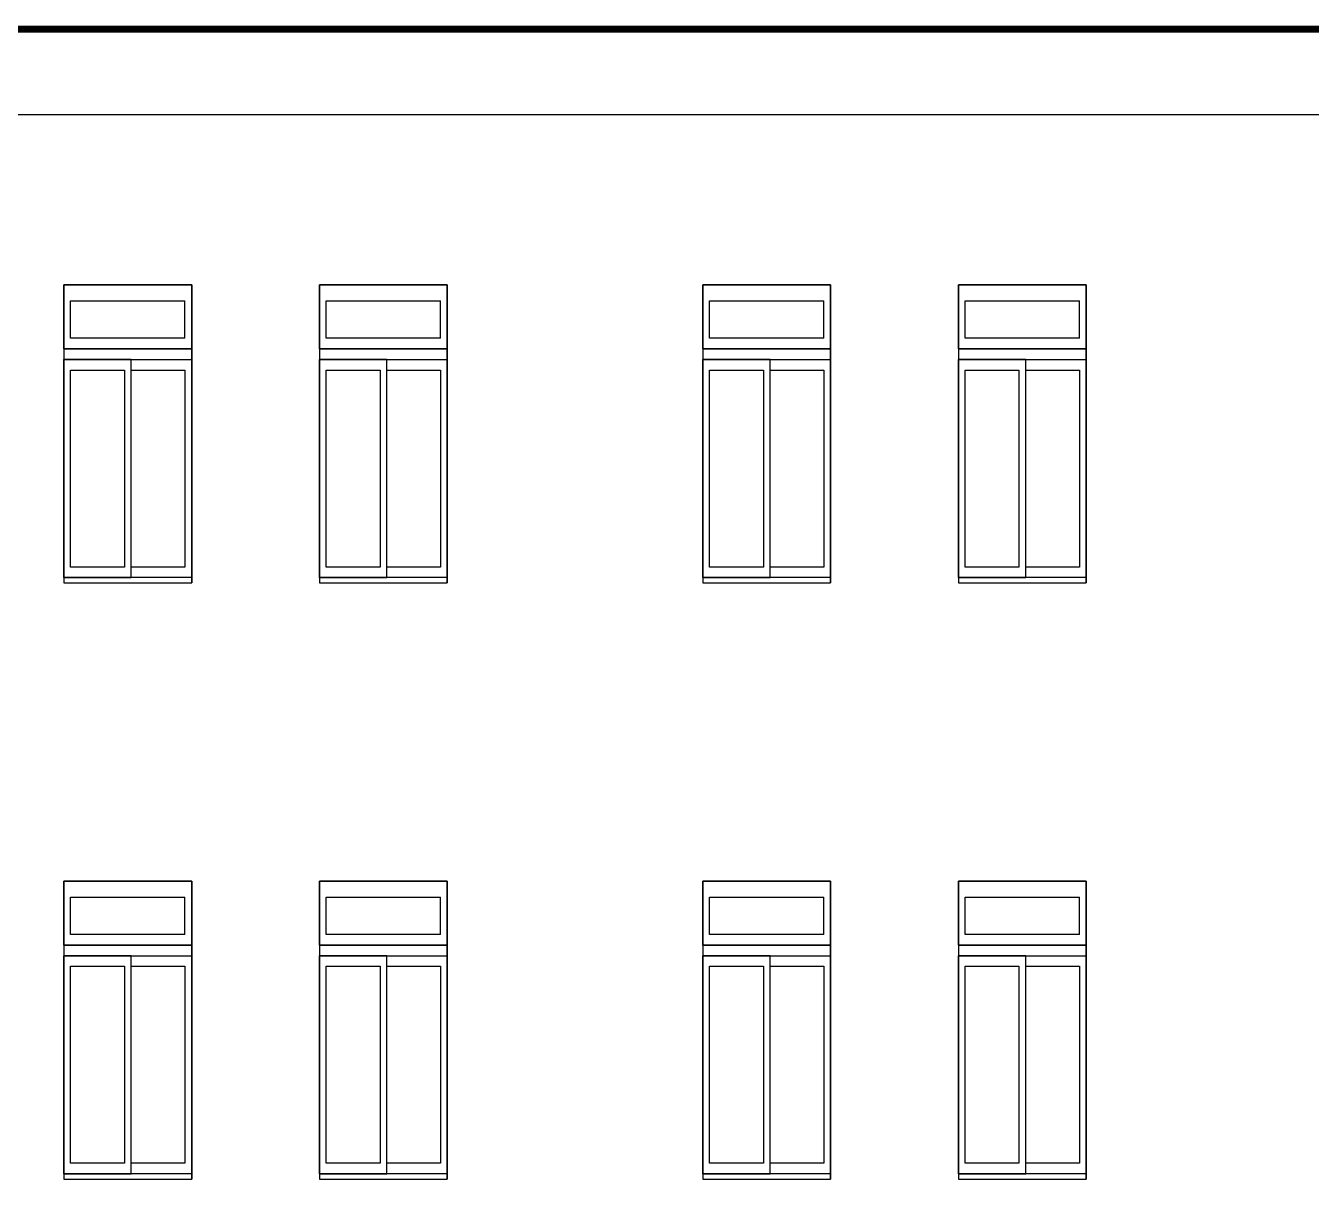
# Model space of a CAD drawing. Extents: x -55219 to 470149, y 494712 to 780039.
# Drawn here: x 132595 to 141649, y 523375 to 531500 of the extents above; entities that cross this region are included whole.
import ezdxf

# ---------------------------------------------------------------- set-up
doc = ezdxf.new("R2010")
doc.units = 0
doc.header["$LTSCALE"] = 1500
doc.header["$MEASUREMENT"] = 0
doc.layers.add('LVTRY', color=6, linetype='CONTINUOUS')

msp = doc.modelspace()

# ---------------------------------------------------------------- linework, layer by layer
at = {"layer": 'LVTRY', "color": 7}
for p, q in [((108964.7, 530874.6), (154764.7, 530874.6)), ((132864.3, 529674.6), (132864.3, 527574.6)), ((132864.3, 529674.6), (133764.3, 529674.6)), ((132864.3, 529674.6), (133764.3, 529674.6)), ((133764.3, 529674.6), (132864.3, 529674.6)), ((132864.3, 529674.6), (133764.3, 529674.6)), ((132864.3, 529674.6), (133764.3, 529674.6)), ((132864.3, 529224.6), (132864.3, 529674.6)), ((132864.3, 529674.6), (132864.3, 529224.6)), ((132864.3, 529674.6), (132864.3, 529224.6)), ((132864.3, 529674.6), (132864.3, 529224.6)), ((132864.3, 529674.6), (132864.3, 529224.6)), ((133764.3, 529674.6), (133764.3, 527574.6)), ((133764.3, 529674.6), (133764.3, 529224.6)), ((133764.3, 529224.6), (133764.3, 529674.6)), ((133764.3, 529674.6), (133764.3, 529224.6)), ((133764.3, 529224.6), (133764.3, 529674.6)), ((133764.3, 529224.6), (133764.3, 529674.6)), ((134664.3, 529674.6), (134664.3, 527574.6)), ((134664.3, 529674.6), (135564.3, 529674.6)), ((134664.3, 529674.6), (135564.3, 529674.6)), ((135564.3, 529674.6), (134664.3, 529674.6)), ((134664.3, 529674.6), (135564.3, 529674.6)), ((134664.3, 529674.6), (135564.3, 529674.6)), ((134664.3, 529224.6), (134664.3, 529674.6)), ((134664.3, 529674.6), (134664.3, 529224.6)), ((134664.3, 529674.6), (134664.3, 529224.6)), ((134664.3, 529674.6), (134664.3, 529224.6)), ((134664.3, 529674.6), (134664.3, 529224.6)), ((135564.3, 529674.6), (135564.3, 527574.6)), ((135564.3, 529224.6), (135564.3, 529674.6)), ((135564.3, 529674.6), (135564.3, 529224.6)), ((135564.3, 529674.6), (135564.3, 529224.6)), ((135564.3, 529674.6), (135564.3, 529224.6)), ((135564.3, 529674.6), (135564.3, 529224.6)), ((135564.3, 529674.6), (135564.3, 527574.6)), ((135564.3, 529674.6), (135564.3, 529224.6)), ((135564.3, 529224.6), (135564.3, 529674.6)), ((135564.3, 529674.6), (135564.3, 529224.6)), ((135564.3, 529224.6), (135564.3, 529674.6)), ((135564.3, 529224.6), (135564.3, 529674.6)), ((137364.3, 529674.6), (137364.3, 529224.6)), ((137364.3, 529674.6), (137364.3, 529224.6)), ((137364.3, 529674.6), (137364.3, 529224.6)), ((137364.3, 529674.6), (137364.3, 529224.6)), ((137364.3, 529224.6), (137364.3, 529674.6)), ((137364.3, 529674.6), (138264.3, 529674.6)), ((137364.3, 529674.6), (138264.3, 529674.6)), ((138264.3, 529674.6), (137364.3, 529674.6)), ((137364.3, 529674.6), (138264.3, 529674.6)), ((137364.3, 529674.6), (138264.3, 529674.6)), ((137364.3, 529674.6), (137364.3, 527574.6)), ((138264.3, 529224.6), (138264.3, 529674.6)), ((138264.3, 529224.6), (138264.3, 529674.6)), ((138264.3, 529674.6), (138264.3, 529224.6)), ((138264.3, 529224.6), (138264.3, 529674.6)), ((138264.3, 529674.6), (138264.3, 529224.6)), ((138264.3, 529674.6), (138264.3, 527574.6)), ((139164.3, 529674.6), (139164.3, 529224.6)), ((139164.3, 529674.6), (139164.3, 529224.6)), ((139164.3, 529674.6), (139164.3, 529224.6)), ((139164.3, 529674.6), (139164.3, 529224.6)), ((139164.3, 529224.6), (139164.3, 529674.6)), ((139164.3, 529674.6), (140064.3, 529674.6)), ((139164.3, 529674.6), (140064.3, 529674.6)), ((140064.3, 529674.6), (139164.3, 529674.6)), ((139164.3, 529674.6), (140064.3, 529674.6)), ((139164.3, 529674.6), (140064.3, 529674.6)), ((139164.3, 529674.6), (139164.3, 527574.6)), ((140064.3, 529224.6), (140064.3, 529674.6)), ((140064.3, 529224.6), (140064.3, 529674.6)), ((140064.3, 529674.6), (140064.3, 529224.6)), ((140064.3, 529224.6), (140064.3, 529674.6)), ((140064.3, 529674.6), (140064.3, 529224.6)), ((140064.3, 529674.6), (140064.3, 527574.6)), ((140064.3, 529674.6), (140064.3, 529224.6)), ((140064.3, 529674.6), (140064.3, 529224.6)), ((140064.3, 529674.6), (140064.3, 529224.6)), ((140064.3, 529674.6), (140064.3, 529224.6)), ((140064.3, 529224.6), (140064.3, 529674.6)), ((140064.3, 529674.6), (140064.3, 527574.6)), ((132911.7, 529562.1), (133716.9, 529562.1)), ((132911.7, 529562.1), (133716.9, 529562.1)), ((132911.7, 529299.6), (132911.7, 529562.1)), ((132911.7, 529299.6), (132911.7, 529562.1)), ((133716.9, 529299.6), (133716.9, 529562.1)), ((133716.9, 529299.6), (133716.9, 529562.1)), ((134711.7, 529562.1), (135516.9, 529562.1)), ((134711.7, 529562.1), (135516.9, 529562.1)), ((134711.7, 529299.6), (134711.7, 529562.1)), ((134711.7, 529299.6), (134711.7, 529562.1)), ((135516.9, 529299.6), (135516.9, 529562.1)), ((135516.9, 529299.6), (135516.9, 529562.1)), ((137411.7, 529299.6), (137411.7, 529562.1)), ((137411.7, 529299.6), (137411.7, 529562.1)), ((137411.7, 529562.1), (138216.9, 529562.1)), ((137411.7, 529562.1), (138216.9, 529562.1)), ((138216.9, 529299.6), (138216.9, 529562.1)), ((138216.9, 529299.6), (138216.9, 529562.1)), ((139211.7, 529299.6), (139211.7, 529562.1)), ((139211.7, 529299.6), (139211.7, 529562.1)), ((139211.7, 529562.1), (140016.9, 529562.1)), ((139211.7, 529562.1), (140016.9, 529562.1)), ((140016.9, 529299.6), (140016.9, 529562.1)), ((140016.9, 529299.6), (140016.9, 529562.1)), ((133716.9, 529299.6), (132911.7, 529299.6)), ((133716.9, 529299.6), (132911.7, 529299.6)), ((135516.9, 529299.6), (134711.7, 529299.6)), ((135516.9, 529299.6), (134711.7, 529299.6)), ((138216.9, 529299.6), (137411.7, 529299.6)), ((138216.9, 529299.6), (137411.7, 529299.6)), ((140016.9, 529299.6), (139211.7, 529299.6)), ((140016.9, 529299.6), (139211.7, 529299.6)), ((132864.3, 529224.6), (132864.3, 527574.6)), ((132864.3, 529224.6), (132864.3, 527574.6)), ((133764.3, 529224.6), (132864.3, 529224.6)), ((132864.3, 529224.6), (133764.3, 529224.6)), ((132864.3, 529224.6), (133764.3, 529224.6)), ((133764.3, 527574.6), (133764.3, 529224.6)), ((133764.3, 527574.6), (133764.3, 529224.6)), ((134664.3, 529224.6), (134664.3, 527574.6)), ((134664.3, 529224.6), (134664.3, 527574.6)), ((135564.3, 529224.6), (134664.3, 529224.6)), ((134664.3, 529224.6), (135564.3, 529224.6)), ((134664.3, 529224.6), (135564.3, 529224.6)), ((135564.3, 527574.6), (135564.3, 529224.6)), ((135564.3, 527574.6), (135564.3, 529224.6)), ((137364.3, 529224.6), (138264.3, 529224.6)), ((137364.3, 529224.6), (138264.3, 529224.6)), ((138264.3, 529224.6), (137364.3, 529224.6)), ((137364.3, 529224.6), (137364.3, 527574.6)), ((137364.3, 529224.6), (137364.3, 527574.6)), ((138264.3, 527574.6), (138264.3, 529224.6)), ((138264.3, 527574.6), (138264.3, 529224.6)), ((139164.3, 529224.6), (140064.3, 529224.6)), ((139164.3, 529224.6), (140064.3, 529224.6)), ((140064.3, 529224.6), (139164.3, 529224.6)), ((139164.3, 529224.6), (139164.3, 527574.6)), ((139164.3, 529224.6), (139164.3, 527574.6)), ((140064.3, 527574.6), (140064.3, 529224.6)), ((140064.3, 527574.6), (140064.3, 529224.6)), ((132864.3, 527612.1), (132864.3, 529149.6)), ((132864.3, 529149.6), (132864.3, 527612.1)), ((132864.3, 529149.6), (132864.3, 527612.1)), ((132864.3, 529149.6), (133764.3, 529149.6)), ((132864.3, 529149.6), (133764.3, 529149.6)), ((133338, 529149.6), (132864.3, 529149.6)), ((133338, 527612.1), (133338, 529149.6)), ((133338, 527612.1), (133338, 529149.6)), ((133764.3, 529149.6), (133764.3, 527612.1)), ((133764.3, 529149.6), (133764.3, 527612.1)), ((134664.3, 527612.1), (134664.3, 529149.6)), ((134664.3, 529149.6), (134664.3, 527612.1)), ((134664.3, 529149.6), (134664.3, 527612.1)), ((134664.3, 529149.6), (135564.3, 529149.6)), ((134664.3, 529149.6), (135564.3, 529149.6)), ((135138, 529149.6), (134664.3, 529149.6)), ((135138, 527612.1), (135138, 529149.6)), ((135138, 527612.1), (135138, 529149.6)), ((135564.3, 529149.6), (135564.3, 527612.1)), ((135564.3, 529149.6), (135564.3, 527612.1)), ((137838, 529149.6), (137364.3, 529149.6)), ((137364.3, 529149.6), (138264.3, 529149.6)), ((137364.3, 529149.6), (138264.3, 529149.6)), ((137364.3, 529149.6), (137364.3, 527612.1)), ((137364.3, 529149.6), (137364.3, 527612.1)), ((137364.3, 527612.1), (137364.3, 529149.6)), ((137838, 527612.1), (137838, 529149.6)), ((137838, 527612.1), (137838, 529149.6)), ((138264.3, 529149.6), (138264.3, 527612.1)), ((138264.3, 529149.6), (138264.3, 527612.1)), ((139638, 529149.6), (139164.3, 529149.6)), ((139164.3, 529149.6), (140064.3, 529149.6)), ((139164.3, 529149.6), (140064.3, 529149.6)), ((139164.3, 529149.6), (139164.3, 527612.1)), ((139164.3, 529149.6), (139164.3, 527612.1)), ((139164.3, 527612.1), (139164.3, 529149.6)), ((139638, 527612.1), (139638, 529149.6)), ((139638, 527612.1), (139638, 529149.6)), ((140064.3, 529149.6), (140064.3, 527612.1)), ((140064.3, 529149.6), (140064.3, 527612.1)), ((132911.7, 527687.1), (132911.7, 529074.6)), ((132911.7, 527687.1), (132911.7, 529074.6)), ((132911.7, 529074.6), (133290.6, 529074.6)), ((132911.7, 529074.6), (133290.6, 529074.6)), ((133290.6, 529074.6), (133290.6, 527687.1)), ((133290.6, 529074.6), (133290.6, 527687.1)), ((133338, 529074.6), (133716.9, 529074.6)), ((133338, 529074.6), (133716.9, 529074.6)), ((133716.9, 529074.6), (133716.9, 527687.1)), ((133716.9, 529074.6), (133716.9, 527687.1)), ((134711.7, 527687.1), (134711.7, 529074.6)), ((134711.7, 527687.1), (134711.7, 529074.6)), ((134711.7, 529074.6), (135090.6, 529074.6)), ((134711.7, 529074.6), (135090.6, 529074.6)), ((135090.6, 529074.6), (135090.6, 527687.1)), ((135090.6, 529074.6), (135090.6, 527687.1)), ((135138, 529074.6), (135516.9, 529074.6)), ((135138, 529074.6), (135516.9, 529074.6)), ((135516.9, 529074.6), (135516.9, 527687.1)), ((135516.9, 529074.6), (135516.9, 527687.1)), ((137411.7, 529074.6), (137790.6, 529074.6)), ((137411.7, 529074.6), (137790.6, 529074.6)), ((137411.7, 527687.1), (137411.7, 529074.6)), ((137411.7, 527687.1), (137411.7, 529074.6)), ((137790.6, 529074.6), (137790.6, 527687.1)), ((137790.6, 529074.6), (137790.6, 527687.1)), ((137838, 529074.6), (138216.9, 529074.6)), ((137838, 529074.6), (138216.9, 529074.6)), ((138216.9, 529074.6), (138216.9, 527687.1)), ((138216.9, 529074.6), (138216.9, 527687.1)), ((139211.7, 529074.6), (139590.6, 529074.6)), ((139211.7, 529074.6), (139590.6, 529074.6)), ((139211.7, 527687.1), (139211.7, 529074.6)), ((139211.7, 527687.1), (139211.7, 529074.6)), ((139590.6, 529074.6), (139590.6, 527687.1)), ((139590.6, 529074.6), (139590.6, 527687.1)), ((139638, 529074.6), (140016.9, 529074.6)), ((139638, 529074.6), (140016.9, 529074.6)), ((140016.9, 529074.6), (140016.9, 527687.1)), ((140016.9, 529074.6), (140016.9, 527687.1)), ((133290.6, 527687.1), (132911.7, 527687.1)), ((133290.6, 527687.1), (132911.7, 527687.1)), ((133716.9, 527687.1), (133338, 527687.1)), ((133716.9, 527687.1), (133338, 527687.1)), ((135090.6, 527687.1), (134711.7, 527687.1)), ((135090.6, 527687.1), (134711.7, 527687.1)), ((135516.9, 527687.1), (135138, 527687.1)), ((135516.9, 527687.1), (135138, 527687.1)), ((137790.6, 527687.1), (137411.7, 527687.1)), ((137790.6, 527687.1), (137411.7, 527687.1)), ((138216.9, 527687.1), (137838, 527687.1)), ((138216.9, 527687.1), (137838, 527687.1)), ((139590.6, 527687.1), (139211.7, 527687.1)), ((139590.6, 527687.1), (139211.7, 527687.1)), ((140016.9, 527687.1), (139638, 527687.1)), ((140016.9, 527687.1), (139638, 527687.1)), ((133764.3, 527612.1), (132864.3, 527612.1)), ((133764.3, 527612.1), (132864.3, 527612.1)), ((132864.3, 527612.1), (133338, 527612.1)), ((132864.3, 527574.6), (133764.3, 527574.6)), ((132864.3, 527574.6), (133764.3, 527574.6)), ((132864.3, 527574.6), (133764.3, 527574.6)), ((133764.3, 527574.6), (133764.3, 527574.6)), ((135564.3, 527612.1), (134664.3, 527612.1)), ((135564.3, 527612.1), (134664.3, 527612.1)), ((134664.3, 527612.1), (135138, 527612.1)), ((134664.3, 527574.6), (135564.3, 527574.6)), ((134664.3, 527574.6), (135564.3, 527574.6)), ((134664.3, 527574.6), (135564.3, 527574.6)), ((135564.3, 527574.6), (135564.3, 527574.6)), ((137364.3, 527612.1), (137838, 527612.1)), ((138264.3, 527612.1), (137364.3, 527612.1)), ((138264.3, 527612.1), (137364.3, 527612.1)), ((137364.3, 527574.6), (138264.3, 527574.6)), ((137364.3, 527574.6), (138264.3, 527574.6)), ((137364.3, 527574.6), (138264.3, 527574.6)), ((138264.3, 527574.6), (138264.3, 527574.6)), ((139164.3, 527612.1), (139638, 527612.1)), ((140064.3, 527612.1), (139164.3, 527612.1)), ((140064.3, 527612.1), (139164.3, 527612.1)), ((139164.3, 527574.6), (140064.3, 527574.6)), ((139164.3, 527574.6), (140064.3, 527574.6)), ((139164.3, 527574.6), (140064.3, 527574.6)), ((140064.3, 527574.6), (140064.3, 527574.6)), ((132864.3, 525474.6), (132864.3, 525024.6)), ((132864.3, 525474.6), (132864.3, 525024.6)), ((132864.3, 525474.6), (132864.3, 525024.6)), ((132864.3, 525474.6), (132864.3, 525024.6)), ((132864.3, 525024.6), (132864.3, 525474.6)), ((132864.3, 525474.6), (133764.3, 525474.6)), ((132864.3, 525474.6), (133764.3, 525474.6)), ((133764.3, 525474.6), (132864.3, 525474.6)), ((132864.3, 525474.6), (133764.3, 525474.6)), ((132864.3, 525474.6), (133764.3, 525474.6)), ((132864.3, 525474.6), (132864.3, 523374.6)), ((133764.3, 525024.6), (133764.3, 525474.6)), ((133764.3, 525024.6), (133764.3, 525474.6)), ((133764.3, 525474.6), (133764.3, 525024.6)), ((133764.3, 525024.6), (133764.3, 525474.6)), ((133764.3, 525474.6), (133764.3, 525024.6)), ((133764.3, 525474.6), (133764.3, 523374.6)), ((134664.3, 525474.6), (134664.3, 525024.6)), ((134664.3, 525474.6), (134664.3, 525024.6)), ((134664.3, 525474.6), (134664.3, 525024.6)), ((134664.3, 525474.6), (134664.3, 525024.6)), ((134664.3, 525024.6), (134664.3, 525474.6)), ((134664.3, 525474.6), (135564.3, 525474.6)), ((134664.3, 525474.6), (135564.3, 525474.6)), ((135564.3, 525474.6), (134664.3, 525474.6)), ((134664.3, 525474.6), (135564.3, 525474.6)), ((134664.3, 525474.6), (135564.3, 525474.6)), ((134664.3, 525474.6), (134664.3, 523374.6)), ((135564.3, 525024.6), (135564.3, 525474.6)), ((135564.3, 525024.6), (135564.3, 525474.6)), ((135564.3, 525474.6), (135564.3, 525024.6)), ((135564.3, 525024.6), (135564.3, 525474.6)), ((135564.3, 525474.6), (135564.3, 525024.6)), ((135564.3, 525474.6), (135564.3, 523374.6)), ((135564.3, 525474.6), (135564.3, 525024.6)), ((135564.3, 525474.6), (135564.3, 525024.6)), ((135564.3, 525474.6), (135564.3, 525024.6)), ((135564.3, 525474.6), (135564.3, 525024.6)), ((135564.3, 525024.6), (135564.3, 525474.6)), ((135564.3, 525474.6), (135564.3, 523374.6)), ((137364.3, 525474.6), (137364.3, 523374.6)), ((137364.3, 525474.6), (138264.3, 525474.6)), ((137364.3, 525474.6), (138264.3, 525474.6)), ((138264.3, 525474.6), (137364.3, 525474.6)), ((137364.3, 525474.6), (138264.3, 525474.6)), ((137364.3, 525474.6), (138264.3, 525474.6)), ((137364.3, 525024.6), (137364.3, 525474.6)), ((137364.3, 525474.6), (137364.3, 525024.6)), ((137364.3, 525474.6), (137364.3, 525024.6)), ((137364.3, 525474.6), (137364.3, 525024.6)), ((137364.3, 525474.6), (137364.3, 525024.6)), ((138264.3, 525474.6), (138264.3, 523374.6)), ((138264.3, 525474.6), (138264.3, 525024.6)), ((138264.3, 525024.6), (138264.3, 525474.6)), ((138264.3, 525474.6), (138264.3, 525024.6)), ((138264.3, 525024.6), (138264.3, 525474.6)), ((138264.3, 525024.6), (138264.3, 525474.6)), ((139164.3, 525474.6), (139164.3, 523374.6)), ((139164.3, 525474.6), (140064.3, 525474.6)), ((139164.3, 525474.6), (140064.3, 525474.6)), ((140064.3, 525474.6), (139164.3, 525474.6)), ((139164.3, 525474.6), (140064.3, 525474.6)), ((139164.3, 525474.6), (140064.3, 525474.6)), ((139164.3, 525024.6), (139164.3, 525474.6)), ((139164.3, 525474.6), (139164.3, 525024.6)), ((139164.3, 525474.6), (139164.3, 525024.6)), ((139164.3, 525474.6), (139164.3, 525024.6)), ((139164.3, 525474.6), (139164.3, 525024.6)), ((140064.3, 525474.6), (140064.3, 523374.6)), ((140064.3, 525024.6), (140064.3, 525474.6)), ((140064.3, 525474.6), (140064.3, 525024.6)), ((140064.3, 525474.6), (140064.3, 525024.6)), ((140064.3, 525474.6), (140064.3, 525024.6)), ((140064.3, 525474.6), (140064.3, 525024.6)), ((140064.3, 525474.6), (140064.3, 523374.6)), ((140064.3, 525474.6), (140064.3, 525024.6)), ((140064.3, 525024.6), (140064.3, 525474.6)), ((140064.3, 525474.6), (140064.3, 525024.6)), ((140064.3, 525024.6), (140064.3, 525474.6)), ((140064.3, 525024.6), (140064.3, 525474.6)), ((132911.7, 525099.6), (132911.7, 525362.1)), ((132911.7, 525099.6), (132911.7, 525362.1)), ((132911.7, 525362.1), (133716.9, 525362.1)), ((132911.7, 525362.1), (133716.9, 525362.1)), ((133716.9, 525099.6), (133716.9, 525362.1)), ((133716.9, 525099.6), (133716.9, 525362.1)), ((134711.7, 525099.6), (134711.7, 525362.1)), ((134711.7, 525099.6), (134711.7, 525362.1)), ((134711.7, 525362.1), (135516.9, 525362.1)), ((134711.7, 525362.1), (135516.9, 525362.1)), ((135516.9, 525099.6), (135516.9, 525362.1)), ((135516.9, 525099.6), (135516.9, 525362.1)), ((137411.7, 525362.1), (138216.9, 525362.1)), ((137411.7, 525362.1), (138216.9, 525362.1)), ((137411.7, 525099.6), (137411.7, 525362.1)), ((137411.7, 525099.6), (137411.7, 525362.1)), ((138216.9, 525099.6), (138216.9, 525362.1)), ((138216.9, 525099.6), (138216.9, 525362.1)), ((139211.7, 525362.1), (140016.9, 525362.1)), ((139211.7, 525362.1), (140016.9, 525362.1)), ((139211.7, 525099.6), (139211.7, 525362.1)), ((139211.7, 525099.6), (139211.7, 525362.1)), ((140016.9, 525099.6), (140016.9, 525362.1)), ((140016.9, 525099.6), (140016.9, 525362.1)), ((133716.9, 525099.6), (132911.7, 525099.6)), ((133716.9, 525099.6), (132911.7, 525099.6)), ((135516.9, 525099.6), (134711.7, 525099.6)), ((135516.9, 525099.6), (134711.7, 525099.6)), ((138216.9, 525099.6), (137411.7, 525099.6)), ((138216.9, 525099.6), (137411.7, 525099.6)), ((140016.9, 525099.6), (139211.7, 525099.6)), ((140016.9, 525099.6), (139211.7, 525099.6)), ((132864.3, 525024.6), (133764.3, 525024.6)), ((132864.3, 525024.6), (133764.3, 525024.6)), ((133764.3, 525024.6), (132864.3, 525024.6)), ((132864.3, 525024.6), (132864.3, 523374.6)), ((132864.3, 525024.6), (132864.3, 523374.6)), ((133338, 524949.6), (132864.3, 524949.6)), ((132864.3, 524949.6), (133764.3, 524949.6)), ((132864.3, 524949.6), (133764.3, 524949.6)), ((132864.3, 524949.6), (132864.3, 523412.1)), ((132864.3, 524949.6), (132864.3, 523412.1)), ((132864.3, 523412.1), (132864.3, 524949.6)), ((133338, 523412.1), (133338, 524949.6)), ((133338, 523412.1), (133338, 524949.6)), ((133764.3, 523374.6), (133764.3, 525024.6)), ((133764.3, 523374.6), (133764.3, 525024.6)), ((133764.3, 524949.6), (133764.3, 523412.1)), ((133764.3, 524949.6), (133764.3, 523412.1)), ((134664.3, 525024.6), (135564.3, 525024.6)), ((134664.3, 525024.6), (135564.3, 525024.6)), ((135564.3, 525024.6), (134664.3, 525024.6)), ((134664.3, 525024.6), (134664.3, 523374.6)), ((134664.3, 525024.6), (134664.3, 523374.6)), ((135138, 524949.6), (134664.3, 524949.6)), ((134664.3, 524949.6), (135564.3, 524949.6)), ((134664.3, 524949.6), (135564.3, 524949.6)), ((134664.3, 524949.6), (134664.3, 523412.1)), ((134664.3, 524949.6), (134664.3, 523412.1)), ((134664.3, 523412.1), (134664.3, 524949.6)), ((135138, 523412.1), (135138, 524949.6)), ((135138, 523412.1), (135138, 524949.6)), ((135564.3, 523374.6), (135564.3, 525024.6)), ((135564.3, 523374.6), (135564.3, 525024.6)), ((135564.3, 524949.6), (135564.3, 523412.1)), ((135564.3, 524949.6), (135564.3, 523412.1)), ((137364.3, 525024.6), (137364.3, 523374.6)), ((137364.3, 525024.6), (137364.3, 523374.6)), ((138264.3, 525024.6), (137364.3, 525024.6)), ((137364.3, 525024.6), (138264.3, 525024.6)), ((137364.3, 525024.6), (138264.3, 525024.6)), ((137364.3, 523412.1), (137364.3, 524949.6)), ((137364.3, 524949.6), (137364.3, 523412.1)), ((137364.3, 524949.6), (137364.3, 523412.1)), ((137364.3, 524949.6), (138264.3, 524949.6)), ((137364.3, 524949.6), (138264.3, 524949.6)), ((137838, 524949.6), (137364.3, 524949.6)), ((137838, 523412.1), (137838, 524949.6)), ((137838, 523412.1), (137838, 524949.6)), ((138264.3, 523374.6), (138264.3, 525024.6)), ((138264.3, 523374.6), (138264.3, 525024.6)), ((138264.3, 524949.6), (138264.3, 523412.1)), ((138264.3, 524949.6), (138264.3, 523412.1)), ((139164.3, 525024.6), (139164.3, 523374.6)), ((139164.3, 525024.6), (139164.3, 523374.6)), ((140064.3, 525024.6), (139164.3, 525024.6)), ((139164.3, 525024.6), (140064.3, 525024.6)), ((139164.3, 525024.6), (140064.3, 525024.6)), ((139164.3, 523412.1), (139164.3, 524949.6)), ((139164.3, 524949.6), (139164.3, 523412.1)), ((139164.3, 524949.6), (139164.3, 523412.1)), ((139164.3, 524949.6), (140064.3, 524949.6)), ((139164.3, 524949.6), (140064.3, 524949.6)), ((139638, 524949.6), (139164.3, 524949.6)), ((139638, 523412.1), (139638, 524949.6)), ((139638, 523412.1), (139638, 524949.6)), ((140064.3, 523374.6), (140064.3, 525024.6)), ((140064.3, 523374.6), (140064.3, 525024.6)), ((140064.3, 524949.6), (140064.3, 523412.1)), ((140064.3, 524949.6), (140064.3, 523412.1)), ((132911.7, 524874.6), (133290.6, 524874.6)), ((132911.7, 524874.6), (133290.6, 524874.6)), ((132911.7, 523487.1), (132911.7, 524874.6)), ((132911.7, 523487.1), (132911.7, 524874.6)), ((133290.6, 524874.6), (133290.6, 523487.1)), ((133290.6, 524874.6), (133290.6, 523487.1)), ((133338, 524874.6), (133716.9, 524874.6)), ((133338, 524874.6), (133716.9, 524874.6)), ((133716.9, 524874.6), (133716.9, 523487.1)), ((133716.9, 524874.6), (133716.9, 523487.1)), ((134711.7, 524874.6), (135090.6, 524874.6)), ((134711.7, 524874.6), (135090.6, 524874.6)), ((134711.7, 523487.1), (134711.7, 524874.6)), ((134711.7, 523487.1), (134711.7, 524874.6)), ((135090.6, 524874.6), (135090.6, 523487.1)), ((135090.6, 524874.6), (135090.6, 523487.1)), ((135138, 524874.6), (135516.9, 524874.6)), ((135138, 524874.6), (135516.9, 524874.6)), ((135516.9, 524874.6), (135516.9, 523487.1)), ((135516.9, 524874.6), (135516.9, 523487.1)), ((137411.7, 523487.1), (137411.7, 524874.6)), ((137411.7, 523487.1), (137411.7, 524874.6)), ((137411.7, 524874.6), (137790.6, 524874.6)), ((137411.7, 524874.6), (137790.6, 524874.6)), ((137790.6, 524874.6), (137790.6, 523487.1)), ((137790.6, 524874.6), (137790.6, 523487.1)), ((137838, 524874.6), (138216.9, 524874.6)), ((137838, 524874.6), (138216.9, 524874.6)), ((138216.9, 524874.6), (138216.9, 523487.1)), ((138216.9, 524874.6), (138216.9, 523487.1)), ((139211.7, 523487.1), (139211.7, 524874.6)), ((139211.7, 523487.1), (139211.7, 524874.6)), ((139211.7, 524874.6), (139590.6, 524874.6)), ((139211.7, 524874.6), (139590.6, 524874.6)), ((139590.6, 524874.6), (139590.6, 523487.1)), ((139590.6, 524874.6), (139590.6, 523487.1)), ((139638, 524874.6), (140016.9, 524874.6)), ((139638, 524874.6), (140016.9, 524874.6)), ((140016.9, 524874.6), (140016.9, 523487.1)), ((140016.9, 524874.6), (140016.9, 523487.1)), ((133290.6, 523487.1), (132911.7, 523487.1)), ((133290.6, 523487.1), (132911.7, 523487.1)), ((133716.9, 523487.1), (133338, 523487.1)), ((133716.9, 523487.1), (133338, 523487.1)), ((135090.6, 523487.1), (134711.7, 523487.1)), ((135090.6, 523487.1), (134711.7, 523487.1)), ((135516.9, 523487.1), (135138, 523487.1)), ((135516.9, 523487.1), (135138, 523487.1)), ((137790.6, 523487.1), (137411.7, 523487.1)), ((137790.6, 523487.1), (137411.7, 523487.1)), ((138216.9, 523487.1), (137838, 523487.1)), ((138216.9, 523487.1), (137838, 523487.1)), ((139590.6, 523487.1), (139211.7, 523487.1)), ((139590.6, 523487.1), (139211.7, 523487.1)), ((140016.9, 523487.1), (139638, 523487.1)), ((140016.9, 523487.1), (139638, 523487.1)), ((132864.3, 523412.1), (133338, 523412.1)), ((133764.3, 523412.1), (132864.3, 523412.1)), ((133764.3, 523412.1), (132864.3, 523412.1)), ((134664.3, 523412.1), (135138, 523412.1)), ((135564.3, 523412.1), (134664.3, 523412.1)), ((135564.3, 523412.1), (134664.3, 523412.1)), ((138264.3, 523412.1), (137364.3, 523412.1)), ((138264.3, 523412.1), (137364.3, 523412.1)), ((137364.3, 523412.1), (137838, 523412.1)), ((140064.3, 523412.1), (139164.3, 523412.1)), ((140064.3, 523412.1), (139164.3, 523412.1)), ((139164.3, 523412.1), (139638, 523412.1)), ((132864.3, 523374.6), (133764.3, 523374.6)), ((132864.3, 523374.6), (133764.3, 523374.6)), ((132864.3, 523374.6), (133764.3, 523374.6)), ((133764.3, 523374.6), (133764.3, 523374.6)), ((134664.3, 523374.6), (135564.3, 523374.6)), ((134664.3, 523374.6), (135564.3, 523374.6)), ((134664.3, 523374.6), (135564.3, 523374.6)), ((135564.3, 523374.6), (135564.3, 523374.6)), ((137364.3, 523374.6), (138264.3, 523374.6)), ((137364.3, 523374.6), (138264.3, 523374.6)), ((137364.3, 523374.6), (138264.3, 523374.6)), ((138264.3, 523374.6), (138264.3, 523374.6)), ((139164.3, 523374.6), (140064.3, 523374.6)), ((139164.3, 523374.6), (140064.3, 523374.6)), ((139164.3, 523374.6), (140064.3, 523374.6)), ((140064.3, 523374.6), (140064.3, 523374.6))]:
    msp.add_line(p, q, dxfattribs=at)
at = {"layer": 'LVTRY', "color": 7, "const_width": 50}
msp.add_lwpolyline([(108964.7, 531474.6), (154764.7, 531474.6)], dxfattribs=at)

doc.saveas('drawing.dxf')
